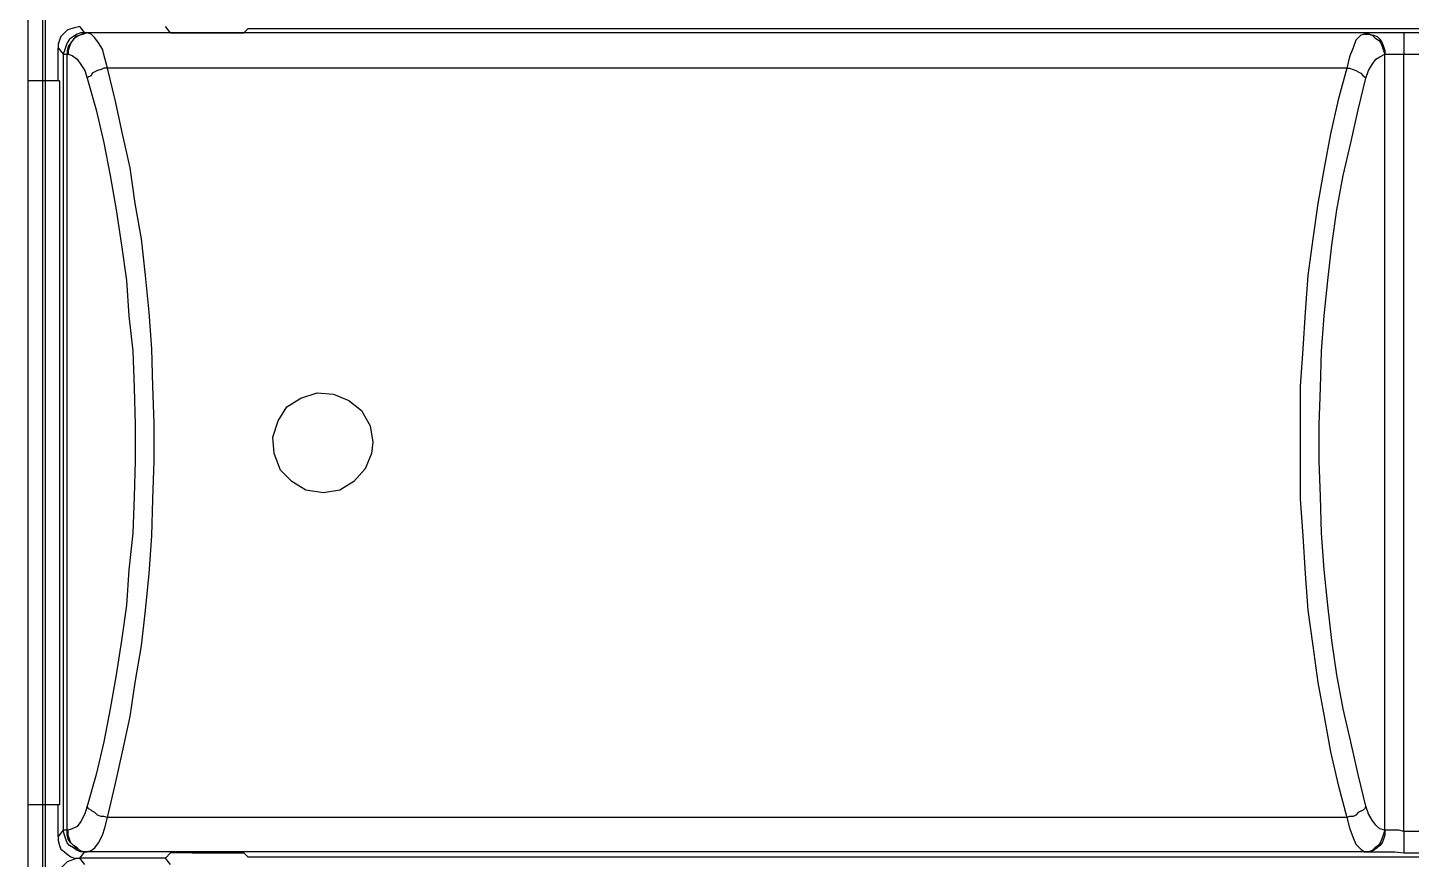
# Model space of a CAD drawing. Header units: centimetres. Extents: x -9.3 to 8.8, y -8.1 to 9.2.
# Drawn here: x -2.491 to -0.557, y 0.783 to 1.945 of the extents above; entities that cross this region are included whole.
import ezdxf

# ---------------------------------------------------------------- set-up
doc = ezdxf.new("R2010")
doc.units = ezdxf.units.CM
doc.header["$MEASUREMENT"] = 0
doc.layers.add('Camada 1', color=7, linetype='Continuous')

msp = doc.modelspace()

# ---------------------------------------------------------------- linework, layer by layer
at = {"layer": 'Camada 1', "color": 250, "lineweight": 25}
for points in [[(-2.49061, 6.68867), (-2.49061, 6.68867), (-2.49061, -0.45508), (-2.49061, -0.45508)], [(-2.46944, -0.43744), (-2.46944, -0.43744), (-2.46944, 6.67103), (-2.46944, 6.67103)], [(-2.46591, -0.43392), (-2.46591, -0.43392), (-2.46591, 6.6675), (-2.46591, 6.6675)], [(-2.41085, 1.93746), (-2.41085, 1.93746), (-2.41794, 1.94628), (-2.41794, 1.94628)], [(-2.40912, 1.93746), (-2.40912, 1.93746), (-2.41085, 1.93746), (-2.41085, 1.93746)], [(-2.40735, 1.93746), (-2.40735, 1.93746), (-2.40912, 1.93746), (-2.40912, 1.93746)], [(-0.61916, 1.93746), (-0.61916, 1.93746), (-2.40735, 1.93746), (-2.40735, 1.93746)], [(-2.29083, 1.93746), (-2.29083, 1.93746), (-2.29792, 1.94628), (-2.29792, 1.94628)], [(-2.29083, 1.93746), (-2.29083, 1.93746), (-2.26081, 1.93746), (-2.26081, 1.93746)], [(-2.26081, 1.93746), (-2.26081, 1.93746), (-2.18845, 1.93746), (-2.18845, 1.93746)], [(-2.18845, 1.93746), (-2.18845, 1.93746), (-2.18316, 1.94275), (-2.18316, 1.94275)], [(1.07015, 1.94275), (1.07015, 1.94275), (-2.18316, 1.94275), (-2.18316, 1.94275)], [(-0.61916, 1.93746), (-0.61916, 1.93746), (-0.62269, 1.93569), (-0.62269, 1.93569)], [(-0.56797, 1.93746), (-0.56797, 1.93746), (-0.61916, 1.93746), (-0.61916, 1.93746)], [(-0.56797, 1.93746), (-0.56797, 1.93746), (-0.56797, 1.90747), (-0.56797, 1.90747)], [(-0.5468, 1.93746), (-0.5468, 1.93746), (-0.56797, 1.93746), (-0.56797, 1.93746)], [(-2.44796, 1.91629), (-2.44796, 1.91629), (-2.4409, 1.90747), (-2.4409, 1.90747)], [(-2.44796, 1.87039), (-2.44796, 1.87039), (-2.44796, 1.91629), (-2.44796, 1.91629)], [(-2.4409, 1.90747), (-2.4409, 1.90747), (-2.43558, 1.90747), (-2.43558, 1.90747)], [(-2.4409, 1.90747), (-2.4409, 1.90747), (-2.4409, 0.8236), (-2.4409, 0.8236)], [(-2.43558, 1.90747), (-2.43558, 1.90747), (-2.43385, 1.90747), (-2.43385, 1.90747)], [(-2.43558, 0.8236), (-2.43558, 0.8236), (-2.43558, 1.90747), (-2.43558, 1.90747)], [(-0.59446, 0.8236), (-0.59446, 0.8236), (-0.59446, 1.90747), (-0.59446, 1.90747)], [(-0.59446, 1.90747), (-0.59446, 1.90747), (-0.59446, 1.90747), (-0.59446, 1.90747)], [(-0.59446, 1.90747), (-0.59446, 1.90747), (-0.56797, 1.90747), (-0.56797, 1.90747)], [(-0.56797, 0.82183), (-0.56797, 0.82183), (-0.56797, 1.90747), (-0.56797, 1.90747)], [(-0.56797, 1.90747), (-0.56797, 1.90747), (-0.5468, 1.90747), (-0.5468, 1.90747)], [(-0.64742, 1.88803), (-0.64742, 1.88803), (-2.3791, 1.88803), (-2.3791, 1.88803)], [(-2.44619, 1.87039), (-2.44619, 1.87039), (-2.49061, 1.87039), (-2.49061, 1.87039)], [(-2.44619, 1.87039), (-2.44619, 1.87039), (-2.44619, 0.85891), (-2.44619, 0.85891)], [(-2.44619, 0.85891), (-2.44619, 0.85891), (-2.49061, 0.85891), (-2.49061, 0.85891)], [(-2.44796, 0.81478), (-2.44796, 0.81478), (-2.44796, 0.85891), (-2.44796, 0.85891)], [(-0.64742, 0.84127), (-0.64742, 0.84127), (-2.3791, 0.84127), (-2.3791, 0.84127)], [(-2.4409, 0.8236), (-2.4409, 0.8236), (-2.44796, 0.81478), (-2.44796, 0.81478)], [(-2.43558, 0.8236), (-2.43558, 0.8236), (-2.4409, 0.8236), (-2.4409, 0.8236)], [(-2.43385, 0.8236), (-2.43385, 0.8236), (-2.43558, 0.8236), (-2.43558, 0.8236)], [(-0.59446, 0.8236), (-0.59446, 0.8236), (-0.59446, 0.8236), (-0.59446, 0.8236)], [(-0.56797, 0.82183), (-0.56797, 0.82183), (-0.56797, 0.79185), (-0.56797, 0.79185)], [(-0.5468, 0.82183), (-0.5468, 0.82183), (-0.56797, 0.82183), (-0.56797, 0.82183)], [(-2.41794, 0.78479), (-2.41794, 0.78479), (-2.41085, 0.79361), (-2.41085, 0.79361)], [(-2.41085, 0.79361), (-2.41085, 0.79361), (-2.40912, 0.79361), (-2.40912, 0.79361)], [(-2.40912, 0.79361), (-2.40912, 0.79361), (-2.40735, 0.79361), (-2.40735, 0.79361)], [(-0.61916, 0.79361), (-0.61916, 0.79361), (-2.40735, 0.79361), (-2.40735, 0.79361)], [(-0.62269, 0.79361), (-0.62269, 0.79361), (-0.61916, 0.79361), (-0.61916, 0.79361)], [(-2.29792, 0.78479), (-2.29792, 0.78479), (-2.41794, 0.78479), (-2.41794, 0.78479)], [(-2.29792, 0.78479), (-2.29792, 0.78479), (-2.41794, 0.78479), (-2.41794, 0.78479)], [(-2.41085, 0.77597), (-2.41085, 0.77597), (-2.41794, 0.78479), (-2.41794, 0.78479)], [(-2.29792, 0.78479), (-2.29792, 0.78479), (-2.29083, 0.79185), (-2.29083, 0.79185)], [(-2.29083, 0.77597), (-2.29083, 0.77597), (-2.29792, 0.78479), (-2.29792, 0.78479)], [(-2.26081, 0.79185), (-2.26081, 0.79185), (-2.29083, 0.79185), (-2.29083, 0.79185)], [(-2.26081, 0.79185), (-2.26081, 0.79185), (-2.18845, 0.79185), (-2.18845, 0.79185)], [(-2.18845, 0.79185), (-2.18845, 0.79185), (-2.18316, 0.78652), (-2.18316, 0.78652)], [(-2.18316, 0.78652), (-2.18316, 0.78652), (1.07015, 0.78652), (1.07015, 0.78652)], [(-0.56797, 0.79185), (-0.56797, 0.79185), (-0.5468, 0.79185), (-0.5468, 0.79185)]]:
    msp.add_open_spline(points, degree=3, dxfattribs=at)
for points, knots in [([(-2.41794, 1.94628), (-2.41794, 1.94628), (-2.42499, 1.94451), (-2.42499, 1.94451), (-2.42499, 1.94451), (-2.43028, 1.94275), (-2.43028, 1.94275), (-2.43028, 1.94275), (-2.43558, 1.94098), (-2.43558, 1.94098), (-2.43558, 1.94098), (-2.4391, 1.93746), (-2.4391, 1.93746), (-2.4391, 1.93746), (-2.4444, 1.93216), (-2.4444, 1.93216), (-2.4444, 1.93216), (-2.44619, 1.92687), (-2.44619, 1.92687), (-2.44619, 1.92687), (-2.44796, 1.92158), (-2.44796, 1.92158), (-2.44796, 1.92158), (-2.44796, 1.91629), (-2.44796, 1.91629)], [0, 0, 0, 0, 0.125, 0.125, 0.125, 0.25, 0.25, 0.25, 0.375, 0.375, 0.375, 0.5, 0.5, 0.5, 0.625, 0.625, 0.625, 0.75, 0.75, 0.75, 0.875, 0.875, 0.875, 1, 1, 1, 1]), ([(-2.41085, 1.93746), (-2.41085, 1.93746), (-2.41617, 1.93746), (-2.41617, 1.93746), (-2.41617, 1.93746), (-2.42146, 1.93569), (-2.42146, 1.93569), (-2.42146, 1.93569), (-2.42676, 1.93216), (-2.42676, 1.93216), (-2.42676, 1.93216), (-2.43205, 1.92864), (-2.43205, 1.92864), (-2.43205, 1.92864), (-2.43558, 1.92335), (-2.43558, 1.92335), (-2.43558, 1.92335), (-2.43734, 1.91805), (-2.43734, 1.91805), (-2.43734, 1.91805), (-2.4391, 1.91276), (-2.4391, 1.91276), (-2.4391, 1.91276), (-2.4409, 1.90747), (-2.4409, 1.90747)], [0, 0, 0, 0, 0.125, 0.125, 0.125, 0.25, 0.25, 0.25, 0.375, 0.375, 0.375, 0.5, 0.5, 0.5, 0.625, 0.625, 0.625, 0.75, 0.75, 0.75, 0.875, 0.875, 0.875, 1, 1, 1, 1]), ([(-2.40912, 1.93746), (-2.40912, 1.93746), (-2.41441, 1.93569), (-2.41441, 1.93569), (-2.41441, 1.93569), (-2.41794, 1.93393), (-2.41794, 1.93393), (-2.41794, 1.93393), (-2.42323, 1.93216), (-2.42323, 1.93216), (-2.42323, 1.93216), (-2.42676, 1.92864), (-2.42676, 1.92864), (-2.42676, 1.92864), (-2.43028, 1.92335), (-2.43028, 1.92335), (-2.43028, 1.92335), (-2.43385, 1.91805), (-2.43385, 1.91805), (-2.43385, 1.91805), (-2.43558, 1.91276), (-2.43558, 1.91276), (-2.43558, 1.91276), (-2.43558, 1.90747), (-2.43558, 1.90747)], [0, 0, 0, 0, 0.125, 0.125, 0.125, 0.25, 0.25, 0.25, 0.375, 0.375, 0.375, 0.5, 0.5, 0.5, 0.625, 0.625, 0.625, 0.75, 0.75, 0.75, 0.875, 0.875, 0.875, 1, 1, 1, 1]), ([(-2.40735, 1.93746), (-2.40735, 1.93746), (-2.41265, 1.93569), (-2.41265, 1.93569), (-2.41265, 1.93569), (-2.41794, 1.93393), (-2.41794, 1.93393), (-2.41794, 1.93393), (-2.42146, 1.93216), (-2.42146, 1.93216), (-2.42146, 1.93216), (-2.42676, 1.92864), (-2.42676, 1.92864), (-2.42676, 1.92864), (-2.43028, 1.92335), (-2.43028, 1.92335), (-2.43028, 1.92335), (-2.43205, 1.91805), (-2.43205, 1.91805), (-2.43205, 1.91805), (-2.43385, 1.91276), (-2.43385, 1.91276), (-2.43385, 1.91276), (-2.43385, 1.90747), (-2.43385, 1.90747)], [0, 0, 0, 0, 0.125, 0.125, 0.125, 0.25, 0.25, 0.25, 0.375, 0.375, 0.375, 0.5, 0.5, 0.5, 0.625, 0.625, 0.625, 0.75, 0.75, 0.75, 0.875, 0.875, 0.875, 1, 1, 1, 1]), ([(-2.3791, 1.88803), (-2.3791, 1.88803), (-2.38262, 1.90214), (-2.38262, 1.90214), (-2.38262, 1.90214), (-2.38615, 1.91453), (-2.38615, 1.91453), (-2.38615, 1.91453), (-2.39144, 1.92335), (-2.39144, 1.92335), (-2.39144, 1.92335), (-2.39673, 1.9304), (-2.39673, 1.9304), (-2.39673, 1.9304), (-2.40203, 1.93569), (-2.40203, 1.93569), (-2.40203, 1.93569), (-2.40735, 1.93746), (-2.40735, 1.93746)], [0, 0, 0, 0, 0.1666667, 0.1666667, 0.1666667, 0.3333333, 0.3333333, 0.3333333, 0.5, 0.5, 0.5, 0.6666667, 0.6666667, 0.6666667, 0.8333333, 0.8333333, 0.8333333, 1, 1, 1, 1]), ([(-0.62269, 1.93569), (-0.62269, 1.93569), (-0.62801, 1.93393), (-0.62801, 1.93393), (-0.62801, 1.93393), (-0.63507, 1.92687), (-0.63507, 1.92687), (-0.63507, 1.92687), (-0.6386, 1.91629), (-0.6386, 1.91629), (-0.6386, 1.91629), (-0.64389, 1.90394), (-0.64389, 1.90394), (-0.64389, 1.90394), (-0.64742, 1.88803), (-0.64742, 1.88803)], [0, 0, 0, 0, 0.2, 0.2, 0.2, 0.4, 0.4, 0.4, 0.6, 0.6, 0.6, 0.8, 0.8, 0.8, 1, 1, 1, 1]), ([(-0.62269, 1.93569), (-0.62269, 1.93569), (-0.61739, 1.93569), (-0.61739, 1.93569), (-0.61739, 1.93569), (-0.6121, 1.93393), (-0.6121, 1.93393), (-0.6121, 1.93393), (-0.60857, 1.9304), (-0.60857, 1.9304), (-0.60857, 1.9304), (-0.60328, 1.92687), (-0.60328, 1.92687), (-0.60328, 1.92687), (-0.59976, 1.92335), (-0.59976, 1.92335), (-0.59976, 1.92335), (-0.59799, 1.91805), (-0.59799, 1.91805), (-0.59799, 1.91805), (-0.59623, 1.91276), (-0.59623, 1.91276), (-0.59623, 1.91276), (-0.59446, 1.90747), (-0.59446, 1.90747)], [0, 0, 0, 0, 0.125, 0.125, 0.125, 0.25, 0.25, 0.25, 0.375, 0.375, 0.375, 0.5, 0.5, 0.5, 0.625, 0.625, 0.625, 0.75, 0.75, 0.75, 0.875, 0.875, 0.875, 1, 1, 1, 1]), ([(-0.61916, 1.93746), (-0.61916, 1.93746), (-0.61563, 1.93569), (-0.61563, 1.93569), (-0.61563, 1.93569), (-0.61034, 1.93393), (-0.61034, 1.93393), (-0.61034, 1.93393), (-0.60505, 1.93216), (-0.60505, 1.93216), (-0.60505, 1.93216), (-0.60152, 1.92864), (-0.60152, 1.92864), (-0.60152, 1.92864), (-0.59799, 1.92335), (-0.59799, 1.92335), (-0.59799, 1.92335), (-0.59623, 1.91805), (-0.59623, 1.91805), (-0.59623, 1.91805), (-0.59446, 1.91276), (-0.59446, 1.91276), (-0.59446, 1.91276), (-0.59446, 1.90747), (-0.59446, 1.90747)], [0, 0, 0, 0, 0.125, 0.125, 0.125, 0.25, 0.25, 0.25, 0.375, 0.375, 0.375, 0.5, 0.5, 0.5, 0.625, 0.625, 0.625, 0.75, 0.75, 0.75, 0.875, 0.875, 0.875, 1, 1, 1, 1]), ([(-2.43385, 1.90747), (-2.43385, 1.90747), (-2.42852, 1.90571), (-2.42852, 1.90571), (-2.42852, 1.90571), (-2.42146, 1.90041), (-2.42146, 1.90041), (-2.42146, 1.90041), (-2.41617, 1.89332), (-2.41617, 1.89332), (-2.41617, 1.89332), (-2.41085, 1.8845), (-2.41085, 1.8845), (-2.41085, 1.8845), (-2.40735, 1.87392), (-2.40735, 1.87392)], [0, 0, 0, 0, 0.2, 0.2, 0.2, 0.4, 0.4, 0.4, 0.6, 0.6, 0.6, 0.8, 0.8, 0.8, 1, 1, 1, 1]), ([(-0.62096, 1.87392), (-0.62096, 1.87392), (-0.61739, 1.8845), (-0.61739, 1.8845), (-0.61739, 1.8845), (-0.6121, 1.89332), (-0.6121, 1.89332), (-0.6121, 1.89332), (-0.60681, 1.90041), (-0.60681, 1.90041), (-0.60681, 1.90041), (-0.60152, 1.90394), (-0.60152, 1.90394), (-0.60152, 1.90394), (-0.59446, 1.90747), (-0.59446, 1.90747)], [0, 0, 0, 0, 0.2, 0.2, 0.2, 0.4, 0.4, 0.4, 0.6, 0.6, 0.6, 0.8, 0.8, 0.8, 1, 1, 1, 1]), ([(-2.3791, 1.88803), (-2.3791, 1.88803), (-2.38439, 1.88803), (-2.38439, 1.88803), (-2.38439, 1.88803), (-2.38792, 1.88627), (-2.38792, 1.88627), (-2.38792, 1.88627), (-2.39321, 1.8845), (-2.39321, 1.8845), (-2.39321, 1.8845), (-2.39673, 1.88274), (-2.39673, 1.88274), (-2.39673, 1.88274), (-2.4003, 1.88098), (-2.4003, 1.88098), (-2.4003, 1.88098), (-2.40203, 1.87745), (-2.40203, 1.87745), (-2.40203, 1.87745), (-2.40559, 1.87568), (-2.40559, 1.87568), (-2.40559, 1.87568), (-2.40735, 1.87392), (-2.40735, 1.87392)], [0, 0, 0, 0, 0.125, 0.125, 0.125, 0.25, 0.25, 0.25, 0.375, 0.375, 0.375, 0.5, 0.5, 0.5, 0.625, 0.625, 0.625, 0.75, 0.75, 0.75, 0.875, 0.875, 0.875, 1, 1, 1, 1]), ([(-2.3791, 0.84127), (-2.3791, 0.84127), (-2.36851, 0.88717), (-2.36851, 0.88717), (-2.36851, 0.88717), (-2.35793, 0.93306), (-2.35793, 0.93306), (-2.35793, 0.93306), (-2.34731, 0.98249), (-2.34731, 0.98249), (-2.34731, 0.98249), (-2.34026, 1.03015), (-2.34026, 1.03015), (-2.34026, 1.03015), (-2.33144, 1.08134), (-2.33144, 1.08134), (-2.33144, 1.08134), (-2.32614, 1.13076), (-2.32614, 1.13076), (-2.32614, 1.13076), (-2.32085, 1.18195), (-2.32085, 1.18195), (-2.32085, 1.18195), (-2.31732, 1.2349), (-2.31732, 1.2349), (-2.31732, 1.2349), (-2.31556, 1.28612), (-2.31556, 1.28612), (-2.31556, 1.28612), (-2.3138, 1.33904), (-2.3138, 1.33904), (-2.3138, 1.33904), (-2.3138, 1.39199), (-2.3138, 1.39199), (-2.3138, 1.39199), (-2.31556, 1.44321), (-2.31556, 1.44321), (-2.31556, 1.44321), (-2.31732, 1.49617), (-2.31732, 1.49617), (-2.31732, 1.49617), (-2.32085, 1.54735), (-2.32085, 1.54735), (-2.32085, 1.54735), (-2.32614, 1.59854), (-2.32614, 1.59854), (-2.32614, 1.59854), (-2.33144, 1.64973), (-2.33144, 1.64973), (-2.33144, 1.64973), (-2.34026, 1.69915), (-2.34026, 1.69915), (-2.34026, 1.69915), (-2.34731, 1.74858), (-2.34731, 1.74858), (-2.34731, 1.74858), (-2.35793, 1.79624), (-2.35793, 1.79624), (-2.35793, 1.79624), (-2.36851, 1.8439), (-2.36851, 1.8439), (-2.36851, 1.8439), (-2.3791, 1.88803), (-2.3791, 1.88803)], [0, 0, 0, 0, 0.047619, 0.047619, 0.047619, 0.0952381, 0.0952381, 0.0952381, 0.1428571, 0.1428571, 0.1428571, 0.1904762, 0.1904762, 0.1904762, 0.2380952, 0.2380952, 0.2380952, 0.2857143, 0.2857143, 0.2857143, 0.3333333, 0.3333333, 0.3333333, 0.3809524, 0.3809524, 0.3809524, 0.4285714, 0.4285714, 0.4285714, 0.4761905, 0.4761905, 0.4761905, 0.5238095, 0.5238095, 0.5238095, 0.5714286, 0.5714286, 0.5714286, 0.6190476, 0.6190476, 0.6190476, 0.6666667, 0.6666667, 0.6666667, 0.7142857, 0.7142857, 0.7142857, 0.7619048, 0.7619048, 0.7619048, 0.8095238, 0.8095238, 0.8095238, 0.8571429, 0.8571429, 0.8571429, 0.9047619, 0.9047619, 0.9047619, 0.952381, 0.952381, 0.952381, 1, 1, 1, 1]), ([(-0.64742, 1.88803), (-0.64742, 1.88803), (-0.65976, 1.8439), (-0.65976, 1.8439), (-0.65976, 1.8439), (-0.67038, 1.79624), (-0.67038, 1.79624), (-0.67038, 1.79624), (-0.6792, 1.74858), (-0.6792, 1.74858), (-0.6792, 1.74858), (-0.68802, 1.69915), (-0.68802, 1.69915), (-0.68802, 1.69915), (-0.69508, 1.64973), (-0.69508, 1.64973), (-0.69508, 1.64973), (-0.70213, 1.59854), (-0.70213, 1.59854), (-0.70213, 1.59854), (-0.70566, 1.54735), (-0.70566, 1.54735), (-0.70566, 1.54735), (-0.70919, 1.49617), (-0.70919, 1.49617), (-0.70919, 1.49617), (-0.71275, 1.44321), (-0.71275, 1.44321), (-0.71275, 1.44321), (-0.71275, 1.28612), (-0.71275, 1.28612), (-0.71275, 1.28612), (-0.70919, 1.2349), (-0.70919, 1.2349), (-0.70919, 1.2349), (-0.70566, 1.18195), (-0.70566, 1.18195), (-0.70566, 1.18195), (-0.70213, 1.13076), (-0.70213, 1.13076), (-0.70213, 1.13076), (-0.69508, 1.08134), (-0.69508, 1.08134), (-0.69508, 1.08134), (-0.68802, 1.03015), (-0.68802, 1.03015), (-0.68802, 1.03015), (-0.6792, 0.98249), (-0.6792, 0.98249), (-0.6792, 0.98249), (-0.67038, 0.93306), (-0.67038, 0.93306), (-0.67038, 0.93306), (-0.65976, 0.88717), (-0.65976, 0.88717), (-0.65976, 0.88717), (-0.64742, 0.84127), (-0.64742, 0.84127)], [0, 0, 0, 0, 0.0526316, 0.0526316, 0.0526316, 0.1052632, 0.1052632, 0.1052632, 0.1578947, 0.1578947, 0.1578947, 0.2105263, 0.2105263, 0.2105263, 0.2631579, 0.2631579, 0.2631579, 0.3157895, 0.3157895, 0.3157895, 0.3684211, 0.3684211, 0.3684211, 0.4210526, 0.4210526, 0.4210526, 0.4736842, 0.4736842, 0.4736842, 0.5263158, 0.5263158, 0.5263158, 0.5789474, 0.5789474, 0.5789474, 0.6315789, 0.6315789, 0.6315789, 0.6842105, 0.6842105, 0.6842105, 0.7368421, 0.7368421, 0.7368421, 0.7894737, 0.7894737, 0.7894737, 0.8421053, 0.8421053, 0.8421053, 0.8947368, 0.8947368, 0.8947368, 0.9473684, 0.9473684, 0.9473684, 1, 1, 1, 1]), ([(-0.64742, 1.88803), (-0.64742, 1.88803), (-0.64389, 1.88803), (-0.64389, 1.88803), (-0.64389, 1.88803), (-0.6386, 1.88627), (-0.6386, 1.88627), (-0.6386, 1.88627), (-0.63507, 1.8845), (-0.63507, 1.8845), (-0.63507, 1.8845), (-0.63154, 1.88274), (-0.63154, 1.88274), (-0.63154, 1.88274), (-0.62801, 1.88098), (-0.62801, 1.88098), (-0.62801, 1.88098), (-0.62449, 1.87745), (-0.62449, 1.87745), (-0.62449, 1.87745), (-0.62269, 1.87568), (-0.62269, 1.87568), (-0.62269, 1.87568), (-0.62096, 1.87392), (-0.62096, 1.87392)], [0, 0, 0, 0, 0.125, 0.125, 0.125, 0.25, 0.25, 0.25, 0.375, 0.375, 0.375, 0.5, 0.5, 0.5, 0.625, 0.625, 0.625, 0.75, 0.75, 0.75, 0.875, 0.875, 0.875, 1, 1, 1, 1]), ([(-2.40735, 1.87392), (-2.40735, 1.87392), (-2.39497, 1.82979), (-2.39497, 1.82979), (-2.39497, 1.82979), (-2.38439, 1.78389), (-2.38439, 1.78389), (-2.38439, 1.78389), (-2.37557, 1.738), (-2.37557, 1.738), (-2.37557, 1.738), (-2.36675, 1.69034), (-2.36675, 1.69034), (-2.36675, 1.69034), (-2.35969, 1.64091), (-2.35969, 1.64091), (-2.35969, 1.64091), (-2.3526, 1.59149), (-2.3526, 1.59149), (-2.3526, 1.59149), (-2.34907, 1.54206), (-2.34907, 1.54206), (-2.34907, 1.54206), (-2.34378, 1.49264), (-2.34378, 1.49264), (-2.34378, 1.49264), (-2.34202, 1.44142), (-2.34202, 1.44142), (-2.34202, 1.44142), (-2.34026, 1.39026), (-2.34026, 1.39026), (-2.34026, 1.39026), (-2.34026, 1.33904), (-2.34026, 1.33904), (-2.34026, 1.33904), (-2.34202, 1.28962), (-2.34202, 1.28962), (-2.34202, 1.28962), (-2.34378, 1.23843), (-2.34378, 1.23843), (-2.34378, 1.23843), (-2.34907, 1.18724), (-2.34907, 1.18724), (-2.34907, 1.18724), (-2.3526, 1.13781), (-2.3526, 1.13781), (-2.3526, 1.13781), (-2.35969, 1.08839), (-2.35969, 1.08839), (-2.35969, 1.08839), (-2.36675, 1.04073), (-2.36675, 1.04073), (-2.36675, 1.04073), (-2.37557, 0.99307), (-2.37557, 0.99307), (-2.37557, 0.99307), (-2.38439, 0.94717), (-2.38439, 0.94717), (-2.38439, 0.94717), (-2.39497, 0.90128), (-2.39497, 0.90128), (-2.39497, 0.90128), (-2.40735, 0.85714), (-2.40735, 0.85714)], [0, 0, 0, 0, 0.047619, 0.047619, 0.047619, 0.0952381, 0.0952381, 0.0952381, 0.1428571, 0.1428571, 0.1428571, 0.1904762, 0.1904762, 0.1904762, 0.2380952, 0.2380952, 0.2380952, 0.2857143, 0.2857143, 0.2857143, 0.3333333, 0.3333333, 0.3333333, 0.3809524, 0.3809524, 0.3809524, 0.4285714, 0.4285714, 0.4285714, 0.4761905, 0.4761905, 0.4761905, 0.5238095, 0.5238095, 0.5238095, 0.5714286, 0.5714286, 0.5714286, 0.6190476, 0.6190476, 0.6190476, 0.6666667, 0.6666667, 0.6666667, 0.7142857, 0.7142857, 0.7142857, 0.7619048, 0.7619048, 0.7619048, 0.8095238, 0.8095238, 0.8095238, 0.8571429, 0.8571429, 0.8571429, 0.9047619, 0.9047619, 0.9047619, 0.952381, 0.952381, 0.952381, 1, 1, 1, 1]), ([(-0.62096, 0.85714), (-0.62096, 0.85714), (-0.63154, 0.90128), (-0.63154, 0.90128), (-0.63154, 0.90128), (-0.64212, 0.94717), (-0.64212, 0.94717), (-0.64212, 0.94717), (-0.65271, 0.99307), (-0.65271, 0.99307), (-0.65271, 0.99307), (-0.66153, 1.04073), (-0.66153, 1.04073), (-0.66153, 1.04073), (-0.66858, 1.08839), (-0.66858, 1.08839), (-0.66858, 1.08839), (-0.67387, 1.13781), (-0.67387, 1.13781), (-0.67387, 1.13781), (-0.6792, 1.18724), (-0.6792, 1.18724), (-0.6792, 1.18724), (-0.68273, 1.23843), (-0.68273, 1.23843), (-0.68273, 1.23843), (-0.68449, 1.28962), (-0.68449, 1.28962), (-0.68449, 1.28962), (-0.68626, 1.33904), (-0.68626, 1.33904), (-0.68626, 1.33904), (-0.68626, 1.39026), (-0.68626, 1.39026), (-0.68626, 1.39026), (-0.68449, 1.44142), (-0.68449, 1.44142), (-0.68449, 1.44142), (-0.68273, 1.49264), (-0.68273, 1.49264), (-0.68273, 1.49264), (-0.6792, 1.54206), (-0.6792, 1.54206), (-0.6792, 1.54206), (-0.67387, 1.59149), (-0.67387, 1.59149), (-0.67387, 1.59149), (-0.66858, 1.64091), (-0.66858, 1.64091), (-0.66858, 1.64091), (-0.66153, 1.69034), (-0.66153, 1.69034), (-0.66153, 1.69034), (-0.65271, 1.738), (-0.65271, 1.738), (-0.65271, 1.738), (-0.64212, 1.78389), (-0.64212, 1.78389), (-0.64212, 1.78389), (-0.63154, 1.82979), (-0.63154, 1.82979), (-0.63154, 1.82979), (-0.62096, 1.87392), (-0.62096, 1.87392)], [0, 0, 0, 0, 0.047619, 0.047619, 0.047619, 0.0952381, 0.0952381, 0.0952381, 0.1428571, 0.1428571, 0.1428571, 0.1904762, 0.1904762, 0.1904762, 0.2380952, 0.2380952, 0.2380952, 0.2857143, 0.2857143, 0.2857143, 0.3333333, 0.3333333, 0.3333333, 0.3809524, 0.3809524, 0.3809524, 0.4285714, 0.4285714, 0.4285714, 0.4761905, 0.4761905, 0.4761905, 0.5238095, 0.5238095, 0.5238095, 0.5714286, 0.5714286, 0.5714286, 0.6190476, 0.6190476, 0.6190476, 0.6666667, 0.6666667, 0.6666667, 0.7142857, 0.7142857, 0.7142857, 0.7619048, 0.7619048, 0.7619048, 0.8095238, 0.8095238, 0.8095238, 0.8571429, 0.8571429, 0.8571429, 0.9047619, 0.9047619, 0.9047619, 0.952381, 0.952381, 0.952381, 1, 1, 1, 1]), ([(-2.0084, 1.36553), (-2.0084, 1.36553), (-2.01192, 1.3885), (-2.01192, 1.3885), (-2.01192, 1.3885), (-2.02427, 1.40967), (-2.02427, 1.40967), (-2.02427, 1.40967), (-2.04195, 1.42378), (-2.04195, 1.42378), (-2.04195, 1.42378), (-2.06311, 1.4326), (-2.06311, 1.4326), (-2.06311, 1.4326), (-2.08608, 1.43436), (-2.08608, 1.43436), (-2.08608, 1.43436), (-2.10901, 1.4273), (-2.10901, 1.4273), (-2.10901, 1.4273), (-2.12845, 1.41496), (-2.12845, 1.41496), (-2.12845, 1.41496), (-2.14079, 1.39555), (-2.14079, 1.39555), (-2.14079, 1.39555), (-2.14785, 1.37259), (-2.14785, 1.37259), (-2.14785, 1.37259), (-2.14609, 1.34962), (-2.14609, 1.34962), (-2.14609, 1.34962), (-2.13727, 1.32669), (-2.13727, 1.32669), (-2.13727, 1.32669), (-2.12139, 1.31082), (-2.12139, 1.31082), (-2.12139, 1.31082), (-2.10195, 1.29847), (-2.10195, 1.29847), (-2.10195, 1.29847), (-2.07726, 1.29494), (-2.07726, 1.29494), (-2.07726, 1.29494), (-2.05429, 1.29847), (-2.05429, 1.29847), (-2.05429, 1.29847), (-2.03489, 1.31082), (-2.03489, 1.31082), (-2.03489, 1.31082), (-2.01902, 1.32846), (-2.01902, 1.32846), (-2.01902, 1.32846), (-2.01016, 1.34962), (-2.01016, 1.34962), (-2.01016, 1.34962), (-2.0084, 1.36553), (-2.0084, 1.36553)], [0, 0, 0, 0, 0.0526316, 0.0526316, 0.0526316, 0.1052632, 0.1052632, 0.1052632, 0.1578947, 0.1578947, 0.1578947, 0.2105263, 0.2105263, 0.2105263, 0.2631579, 0.2631579, 0.2631579, 0.3157895, 0.3157895, 0.3157895, 0.3684211, 0.3684211, 0.3684211, 0.4210526, 0.4210526, 0.4210526, 0.4736842, 0.4736842, 0.4736842, 0.5263158, 0.5263158, 0.5263158, 0.5789474, 0.5789474, 0.5789474, 0.6315789, 0.6315789, 0.6315789, 0.6842105, 0.6842105, 0.6842105, 0.7368421, 0.7368421, 0.7368421, 0.7894737, 0.7894737, 0.7894737, 0.8421053, 0.8421053, 0.8421053, 0.8947368, 0.8947368, 0.8947368, 0.9473684, 0.9473684, 0.9473684, 1, 1, 1, 1]), ([(-2.0084, 1.36553), (-2.0084, 1.36553), (-2.01192, 1.3885), (-2.01192, 1.3885), (-2.01192, 1.3885), (-2.02427, 1.40967), (-2.02427, 1.40967), (-2.02427, 1.40967), (-2.04195, 1.42378), (-2.04195, 1.42378), (-2.04195, 1.42378), (-2.06311, 1.4326), (-2.06311, 1.4326), (-2.06311, 1.4326), (-2.08608, 1.43436), (-2.08608, 1.43436), (-2.08608, 1.43436), (-2.10901, 1.4273), (-2.10901, 1.4273), (-2.10901, 1.4273), (-2.12845, 1.41496), (-2.12845, 1.41496), (-2.12845, 1.41496), (-2.14079, 1.39555), (-2.14079, 1.39555), (-2.14079, 1.39555), (-2.14785, 1.37259), (-2.14785, 1.37259), (-2.14785, 1.37259), (-2.14609, 1.34962), (-2.14609, 1.34962), (-2.14609, 1.34962), (-2.13727, 1.32669), (-2.13727, 1.32669), (-2.13727, 1.32669), (-2.12139, 1.31082), (-2.12139, 1.31082), (-2.12139, 1.31082), (-2.10195, 1.29847), (-2.10195, 1.29847), (-2.10195, 1.29847), (-2.07726, 1.29494), (-2.07726, 1.29494), (-2.07726, 1.29494), (-2.05429, 1.29847), (-2.05429, 1.29847), (-2.05429, 1.29847), (-2.03489, 1.31082), (-2.03489, 1.31082), (-2.03489, 1.31082), (-2.01902, 1.32846), (-2.01902, 1.32846), (-2.01902, 1.32846), (-2.01016, 1.34962), (-2.01016, 1.34962), (-2.01016, 1.34962), (-2.0084, 1.36553), (-2.0084, 1.36553)], [0, 0, 0, 0, 0.0526316, 0.0526316, 0.0526316, 0.1052632, 0.1052632, 0.1052632, 0.1578947, 0.1578947, 0.1578947, 0.2105263, 0.2105263, 0.2105263, 0.2631579, 0.2631579, 0.2631579, 0.3157895, 0.3157895, 0.3157895, 0.3684211, 0.3684211, 0.3684211, 0.4210526, 0.4210526, 0.4210526, 0.4736842, 0.4736842, 0.4736842, 0.5263158, 0.5263158, 0.5263158, 0.5789474, 0.5789474, 0.5789474, 0.6315789, 0.6315789, 0.6315789, 0.6842105, 0.6842105, 0.6842105, 0.7368421, 0.7368421, 0.7368421, 0.7894737, 0.7894737, 0.7894737, 0.8421053, 0.8421053, 0.8421053, 0.8947368, 0.8947368, 0.8947368, 0.9473684, 0.9473684, 0.9473684, 1, 1, 1, 1]), ([(-2.40735, 0.85714), (-2.40735, 0.85714), (-2.41085, 0.84656), (-2.41085, 0.84656), (-2.41085, 0.84656), (-2.41617, 0.83594), (-2.41617, 0.83594), (-2.41617, 0.83594), (-2.42146, 0.82889), (-2.42146, 0.82889), (-2.42146, 0.82889), (-2.42852, 0.82536), (-2.42852, 0.82536), (-2.42852, 0.82536), (-2.43385, 0.8236), (-2.43385, 0.8236)], [0, 0, 0, 0, 0.2, 0.2, 0.2, 0.4, 0.4, 0.4, 0.6, 0.6, 0.6, 0.8, 0.8, 0.8, 1, 1, 1, 1]), ([(-2.3791, 0.84127), (-2.3791, 0.84127), (-2.38439, 0.84303), (-2.38439, 0.84303), (-2.38439, 0.84303), (-2.38792, 0.84303), (-2.38792, 0.84303), (-2.38792, 0.84303), (-2.39321, 0.8448), (-2.39321, 0.8448), (-2.39321, 0.8448), (-2.39673, 0.84833), (-2.39673, 0.84833), (-2.39673, 0.84833), (-2.4003, 0.85009), (-2.4003, 0.85009), (-2.4003, 0.85009), (-2.40203, 0.85185), (-2.40203, 0.85185), (-2.40203, 0.85185), (-2.40559, 0.85362), (-2.40559, 0.85362), (-2.40559, 0.85362), (-2.40735, 0.85714), (-2.40735, 0.85714)], [0, 0, 0, 0, 0.125, 0.125, 0.125, 0.25, 0.25, 0.25, 0.375, 0.375, 0.375, 0.5, 0.5, 0.5, 0.625, 0.625, 0.625, 0.75, 0.75, 0.75, 0.875, 0.875, 0.875, 1, 1, 1, 1]), ([(-0.62096, 0.85714), (-0.62096, 0.85714), (-0.62269, 0.85362), (-0.62269, 0.85362), (-0.62269, 0.85362), (-0.62449, 0.85185), (-0.62449, 0.85185), (-0.62449, 0.85185), (-0.62801, 0.85009), (-0.62801, 0.85009), (-0.62801, 0.85009), (-0.63154, 0.84833), (-0.63154, 0.84833), (-0.63154, 0.84833), (-0.63507, 0.8448), (-0.63507, 0.8448), (-0.63507, 0.8448), (-0.6386, 0.84303), (-0.6386, 0.84303), (-0.6386, 0.84303), (-0.64389, 0.84303), (-0.64389, 0.84303), (-0.64389, 0.84303), (-0.64742, 0.84127), (-0.64742, 0.84127)], [0, 0, 0, 0, 0.125, 0.125, 0.125, 0.25, 0.25, 0.25, 0.375, 0.375, 0.375, 0.5, 0.5, 0.5, 0.625, 0.625, 0.625, 0.75, 0.75, 0.75, 0.875, 0.875, 0.875, 1, 1, 1, 1]), ([(-0.59446, 0.8236), (-0.59446, 0.8236), (-0.60152, 0.82536), (-0.60152, 0.82536), (-0.60152, 0.82536), (-0.60681, 0.83065), (-0.60681, 0.83065), (-0.60681, 0.83065), (-0.6121, 0.83774), (-0.6121, 0.83774), (-0.6121, 0.83774), (-0.61739, 0.84656), (-0.61739, 0.84656), (-0.61739, 0.84656), (-0.62096, 0.85714), (-0.62096, 0.85714)], [0, 0, 0, 0, 0.2, 0.2, 0.2, 0.4, 0.4, 0.4, 0.6, 0.6, 0.6, 0.8, 0.8, 0.8, 1, 1, 1, 1]), ([(-2.40735, 0.79361), (-2.40735, 0.79361), (-2.40203, 0.79537), (-2.40203, 0.79537), (-2.40203, 0.79537), (-2.39673, 0.7989), (-2.39673, 0.7989), (-2.39673, 0.7989), (-2.39144, 0.80596), (-2.39144, 0.80596), (-2.39144, 0.80596), (-2.38615, 0.81654), (-2.38615, 0.81654), (-2.38615, 0.81654), (-2.38262, 0.82712), (-2.38262, 0.82712), (-2.38262, 0.82712), (-2.3791, 0.84127), (-2.3791, 0.84127)], [0, 0, 0, 0, 0.1666667, 0.1666667, 0.1666667, 0.3333333, 0.3333333, 0.3333333, 0.5, 0.5, 0.5, 0.6666667, 0.6666667, 0.6666667, 0.8333333, 0.8333333, 0.8333333, 1, 1, 1, 1]), ([(-0.64742, 0.84127), (-0.64742, 0.84127), (-0.64389, 0.82712), (-0.64389, 0.82712), (-0.64389, 0.82712), (-0.6386, 0.81301), (-0.6386, 0.81301), (-0.6386, 0.81301), (-0.63507, 0.80419), (-0.63507, 0.80419), (-0.63507, 0.80419), (-0.62801, 0.79714), (-0.62801, 0.79714), (-0.62801, 0.79714), (-0.62269, 0.79361), (-0.62269, 0.79361)], [0, 0, 0, 0, 0.2, 0.2, 0.2, 0.4, 0.4, 0.4, 0.6, 0.6, 0.6, 0.8, 0.8, 0.8, 1, 1, 1, 1]), ([(-2.44796, 0.81478), (-2.44796, 0.81478), (-2.44796, 0.80948), (-2.44796, 0.80948), (-2.44796, 0.80948), (-2.44619, 0.80243), (-2.44619, 0.80243), (-2.44619, 0.80243), (-2.4444, 0.79714), (-2.4444, 0.79714), (-2.4444, 0.79714), (-2.4391, 0.79361), (-2.4391, 0.79361), (-2.4391, 0.79361), (-2.43558, 0.79008), (-2.43558, 0.79008), (-2.43558, 0.79008), (-2.43028, 0.78652), (-2.43028, 0.78652), (-2.43028, 0.78652), (-2.42499, 0.78479), (-2.42499, 0.78479), (-2.42499, 0.78479), (-2.41794, 0.78479), (-2.41794, 0.78479)], [0, 0, 0, 0, 0.125, 0.125, 0.125, 0.25, 0.25, 0.25, 0.375, 0.375, 0.375, 0.5, 0.5, 0.5, 0.625, 0.625, 0.625, 0.75, 0.75, 0.75, 0.875, 0.875, 0.875, 1, 1, 1, 1]), ([(-2.41085, 0.79361), (-2.41085, 0.79361), (-2.41617, 0.79361), (-2.41617, 0.79361), (-2.41617, 0.79361), (-2.42146, 0.79537), (-2.42146, 0.79537), (-2.42146, 0.79537), (-2.42676, 0.7989), (-2.42676, 0.7989), (-2.42676, 0.7989), (-2.43205, 0.80243), (-2.43205, 0.80243), (-2.43205, 0.80243), (-2.43558, 0.80596), (-2.43558, 0.80596), (-2.43558, 0.80596), (-2.43734, 0.81125), (-2.43734, 0.81125), (-2.43734, 0.81125), (-2.4391, 0.81654), (-2.4391, 0.81654), (-2.4391, 0.81654), (-2.4409, 0.8236), (-2.4409, 0.8236)], [0, 0, 0, 0, 0.125, 0.125, 0.125, 0.25, 0.25, 0.25, 0.375, 0.375, 0.375, 0.5, 0.5, 0.5, 0.625, 0.625, 0.625, 0.75, 0.75, 0.75, 0.875, 0.875, 0.875, 1, 1, 1, 1]), ([(-2.40912, 0.79361), (-2.40912, 0.79361), (-2.41441, 0.79361), (-2.41441, 0.79361), (-2.41441, 0.79361), (-2.41794, 0.79537), (-2.41794, 0.79537), (-2.41794, 0.79537), (-2.42323, 0.7989), (-2.42323, 0.7989), (-2.42323, 0.7989), (-2.42676, 0.80243), (-2.42676, 0.80243), (-2.42676, 0.80243), (-2.43028, 0.80596), (-2.43028, 0.80596), (-2.43028, 0.80596), (-2.43385, 0.81125), (-2.43385, 0.81125), (-2.43385, 0.81125), (-2.43558, 0.81654), (-2.43558, 0.81654), (-2.43558, 0.81654), (-2.43558, 0.8236), (-2.43558, 0.8236)], [0, 0, 0, 0, 0.125, 0.125, 0.125, 0.25, 0.25, 0.25, 0.375, 0.375, 0.375, 0.5, 0.5, 0.5, 0.625, 0.625, 0.625, 0.75, 0.75, 0.75, 0.875, 0.875, 0.875, 1, 1, 1, 1]), ([(-2.40735, 0.79361), (-2.40735, 0.79361), (-2.41265, 0.79361), (-2.41265, 0.79361), (-2.41265, 0.79361), (-2.41794, 0.79537), (-2.41794, 0.79537), (-2.41794, 0.79537), (-2.42146, 0.7989), (-2.42146, 0.7989), (-2.42146, 0.7989), (-2.42676, 0.80243), (-2.42676, 0.80243), (-2.42676, 0.80243), (-2.43028, 0.80596), (-2.43028, 0.80596), (-2.43028, 0.80596), (-2.43205, 0.81125), (-2.43205, 0.81125), (-2.43205, 0.81125), (-2.43385, 0.81654), (-2.43385, 0.81654), (-2.43385, 0.81654), (-2.43385, 0.8236), (-2.43385, 0.8236)], [0, 0, 0, 0, 0.125, 0.125, 0.125, 0.25, 0.25, 0.25, 0.375, 0.375, 0.375, 0.5, 0.5, 0.5, 0.625, 0.625, 0.625, 0.75, 0.75, 0.75, 0.875, 0.875, 0.875, 1, 1, 1, 1]), ([(-0.59446, 0.8236), (-0.59446, 0.8236), (-0.59623, 0.8183), (-0.59623, 0.8183), (-0.59623, 0.8183), (-0.59799, 0.81301), (-0.59799, 0.81301), (-0.59799, 0.81301), (-0.59976, 0.80772), (-0.59976, 0.80772), (-0.59976, 0.80772), (-0.60328, 0.80243), (-0.60328, 0.80243), (-0.60328, 0.80243), (-0.60857, 0.7989), (-0.60857, 0.7989), (-0.60857, 0.7989), (-0.6121, 0.79537), (-0.6121, 0.79537), (-0.6121, 0.79537), (-0.61739, 0.79361), (-0.61739, 0.79361), (-0.61739, 0.79361), (-0.62269, 0.79361), (-0.62269, 0.79361)], [0, 0, 0, 0, 0.125, 0.125, 0.125, 0.25, 0.25, 0.25, 0.375, 0.375, 0.375, 0.5, 0.5, 0.5, 0.625, 0.625, 0.625, 0.75, 0.75, 0.75, 0.875, 0.875, 0.875, 1, 1, 1, 1]), ([(-0.59446, 0.8236), (-0.59446, 0.8236), (-0.59446, 0.81654), (-0.59446, 0.81654), (-0.59446, 0.81654), (-0.59623, 0.81125), (-0.59623, 0.81125), (-0.59623, 0.81125), (-0.59799, 0.80596), (-0.59799, 0.80596), (-0.59799, 0.80596), (-0.60152, 0.80243), (-0.60152, 0.80243), (-0.60152, 0.80243), (-0.60505, 0.7989), (-0.60505, 0.7989), (-0.60505, 0.7989), (-0.61034, 0.79537), (-0.61034, 0.79537), (-0.61034, 0.79537), (-0.61563, 0.79361), (-0.61563, 0.79361), (-0.61563, 0.79361), (-0.61916, 0.79361), (-0.61916, 0.79361)], [0, 0, 0, 0, 0.125, 0.125, 0.125, 0.25, 0.25, 0.25, 0.375, 0.375, 0.375, 0.5, 0.5, 0.5, 0.625, 0.625, 0.625, 0.75, 0.75, 0.75, 0.875, 0.875, 0.875, 1, 1, 1, 1]), ([(-0.56797, 0.82183), (-0.56797, 0.82183), (-0.57503, 0.8236), (-0.57503, 0.8236), (-0.57503, 0.8236), (-0.59446, 0.8236), (-0.59446, 0.8236)], [0, 0, 0, 0, 0.5, 0.5, 0.5, 1, 1, 1, 1]), ([(-0.61916, 0.79361), (-0.61916, 0.79361), (-0.58032, 0.79361), (-0.58032, 0.79361), (-0.58032, 0.79361), (-0.56797, 0.79185), (-0.56797, 0.79185)], [0, 0, 0, 0, 0.5, 0.5, 0.5, 1, 1, 1, 1]), ([(-2.41794, 0.78479), (-2.41794, 0.78479), (-2.42499, 0.78303), (-2.42499, 0.78303), (-2.42499, 0.78303), (-2.43028, 0.78123), (-2.43028, 0.78123), (-2.43028, 0.78123), (-2.43558, 0.7795), (-2.43558, 0.7795), (-2.43558, 0.7795), (-2.4391, 0.77597), (-2.4391, 0.77597), (-2.4391, 0.77597), (-2.4444, 0.77064), (-2.4444, 0.77064), (-2.4444, 0.77064), (-2.44619, 0.76535), (-2.44619, 0.76535), (-2.44619, 0.76535), (-2.44796, 0.76006), (-2.44796, 0.76006), (-2.44796, 0.76006), (-2.44796, 0.75477), (-2.44796, 0.75477)], [0, 0, 0, 0, 0.125, 0.125, 0.125, 0.25, 0.25, 0.25, 0.375, 0.375, 0.375, 0.5, 0.5, 0.5, 0.625, 0.625, 0.625, 0.75, 0.75, 0.75, 0.875, 0.875, 0.875, 1, 1, 1, 1])]:
    msp.add_open_spline(points, degree=3, knots=knots, dxfattribs=at)
at = {"layer": 'Camada 1', "color": 134, "lineweight": 9}
msp.add_open_spline([(-2.46591, 0.6477), (-2.46591, 0.6477), (-2.46591, 1.08867), (-2.46591, 1.08867)], degree=3, dxfattribs=at)

doc.saveas('drawing.dxf')
